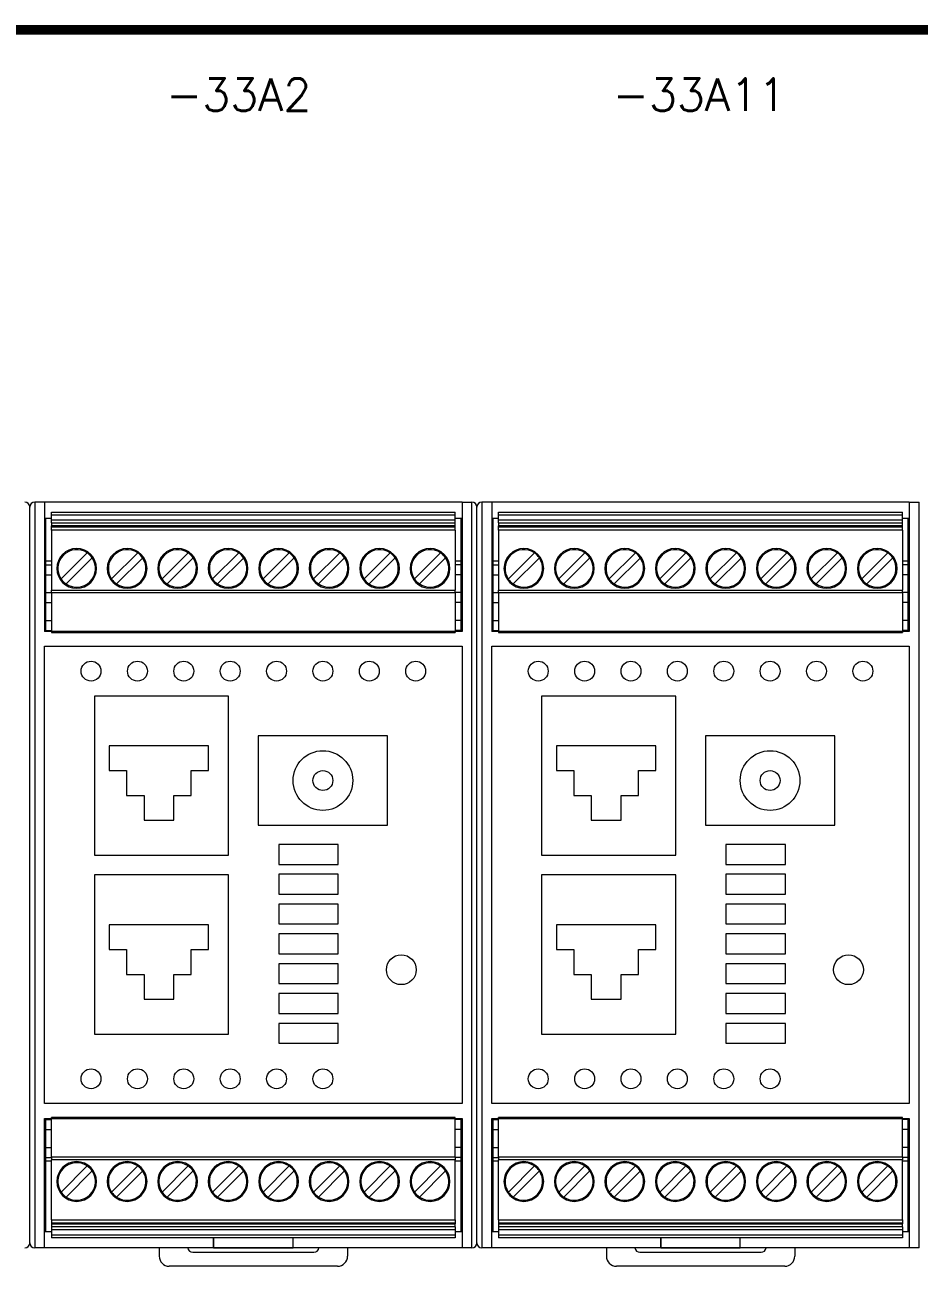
# Model space of a CAD drawing. Extents: x -2993 to 3661, y -4147 to -1441.
# Drawn here: x 710.3 to 800.3, y -2971 to -2846.2 of the extents above; entities that cross this region are included whole.
import ezdxf
from ezdxf.enums import TextEntityAlignment as Align

# ---------------------------------------------------------------- set-up
doc = ezdxf.new("R2010")
doc.units = 0
doc.header["$LTSCALE"] = 0.1
doc.header["$MEASUREMENT"] = 0
doc.layers.get('0').update_dxf_attribs({"linetype": 'CONTINUOUS'})
doc.layers.add('DIM', color=5, linetype='CONTINUOUS')
doc.styles.get("Standard").update_dxf_attribs({"font": 'simplex.shx'})

msp = doc.modelspace()

# ---------------------------------------------------------------- linework, layer by layer
at = {"color": 7, "linetype": 'Continuous', "lineweight": 13}
for p, q in [((710.83, -2899.83), (710.83, -2894.69)), ((710.83, -2968.69), (710.83, -2894.69)), ((710.83, -2968.69), (710.83, -2894.69)), ((712.33, -2894.19), (711.33, -2894.19)), ((711.33, -2894.19), (711.33, -2969.19)), ((712.33, -2894.19), (712.33, -2907.19)), ((754.33, -2894.19), (712.33, -2894.19)), ((713.01, -2895.19), (753.65, -2895.19)), ((713.01, -2895.49), (713.01, -2895.19)), ((753.65, -2895.49), (753.65, -2895.19)), ((754.33, -2894.19), (754.33, -2907.19)), ((754.33, -2894.19), (755.33, -2894.19)), ((755.33, -2969.19), (755.33, -2894.19)), ((755.83, -2899.83), (755.83, -2894.69)), ((755.83, -2968.69), (755.83, -2894.69)), ((755.83, -2968.69), (755.83, -2894.69)), ((755.83, -2968.69), (755.83, -2894.69)), ((757.33, -2894.19), (756.33, -2894.19)), ((756.33, -2894.19), (756.33, -2969.19)), ((757.33, -2894.19), (757.33, -2907.19)), ((799.33, -2894.19), (757.33, -2894.19)), ((758.01, -2895.19), (798.65, -2895.19)), ((758.01, -2895.49), (758.01, -2895.19)), ((798.65, -2895.49), (798.65, -2895.19)), ((799.33, -2894.19), (799.33, -2907.19)), ((799.33, -2894.19), (800.33, -2894.19)), ((800.33, -2969.19), (800.33, -2894.19)), ((712.33, -2895.79), (713.01, -2895.79)), ((712.43, -2895.79), (712.43, -2906.89)), ((753.65, -2895.49), (713.01, -2895.49)), ((713.01, -2895.98), (713.01, -2895.49)), ((713.01, -2895.98), (753.65, -2895.98)), ((713.01, -2896.28), (713.01, -2895.98)), ((713.01, -2896.28), (753.65, -2896.28)), ((713.01, -2896.28), (713.01, -2896.59)), ((753.65, -2895.98), (753.65, -2895.49)), ((753.65, -2895.79), (754.33, -2895.79)), ((753.65, -2896.28), (753.65, -2895.98)), ((753.65, -2896.59), (753.65, -2896.28)), ((754.23, -2906.89), (754.23, -2895.79)), ((757.33, -2895.79), (758.01, -2895.79)), ((757.43, -2895.79), (757.43, -2906.89)), ((798.65, -2895.49), (758.01, -2895.49)), ((758.01, -2895.98), (758.01, -2895.49)), ((758.01, -2895.98), (798.65, -2895.98)), ((758.01, -2896.28), (758.01, -2895.98)), ((758.01, -2896.28), (798.65, -2896.28)), ((758.01, -2896.28), (758.01, -2896.59)), ((798.65, -2895.98), (798.65, -2895.49)), ((798.65, -2895.79), (799.33, -2895.79)), ((798.65, -2896.28), (798.65, -2895.98)), ((798.65, -2896.59), (798.65, -2896.28)), ((799.23, -2906.89), (799.23, -2895.79)), ((753.65, -2896.59), (713.01, -2896.59)), ((713.01, -2896.71), (713.01, -2896.59)), ((753.65, -2896.71), (713.01, -2896.71)), ((713.01, -2897.01), (713.01, -2896.71)), ((753.65, -2897.01), (713.01, -2897.01)), ((713.01, -2897.01), (713.01, -2903.03)), ((753.65, -2896.71), (753.65, -2896.59)), ((753.65, -2897.01), (753.65, -2896.71)), ((753.65, -2897.01), (753.65, -2903.03)), ((798.65, -2896.59), (758.01, -2896.59)), ((758.01, -2896.71), (758.01, -2896.59)), ((798.65, -2896.71), (758.01, -2896.71)), ((758.01, -2897.01), (758.01, -2896.71)), ((798.65, -2897.01), (758.01, -2897.01)), ((758.01, -2897.01), (758.01, -2903.03)), ((798.65, -2896.71), (798.65, -2896.59)), ((798.65, -2897.01), (798.65, -2896.71)), ((798.65, -2897.01), (798.65, -2903.03)), ((712.43, -2900.09), (713.01, -2900.09)), ((713.99, -2901.92), (716.62, -2899.29)), ((717.12, -2899.79), (714.49, -2902.42)), ((719.07, -2901.92), (721.7, -2899.29)), ((722.2, -2899.79), (719.57, -2902.42)), ((724.15, -2901.92), (726.78, -2899.29)), ((727.28, -2899.79), (724.65, -2902.42)), ((729.23, -2901.92), (731.86, -2899.29)), ((732.36, -2899.79), (729.73, -2902.42)), ((734.31, -2901.92), (736.94, -2899.29)), ((737.44, -2899.79), (734.81, -2902.42)), ((739.39, -2901.92), (742.02, -2899.29)), ((742.52, -2899.79), (739.89, -2902.42)), ((744.47, -2901.92), (747.1, -2899.29)), ((747.6, -2899.79), (744.97, -2902.42)), ((749.55, -2901.92), (752.18, -2899.29)), ((752.68, -2899.79), (750.05, -2902.42)), ((753.65, -2900.09), (754.23, -2900.09)), ((757.43, -2900.09), (758.01, -2900.09)), ((758.99, -2901.92), (761.62, -2899.29)), ((762.12, -2899.79), (759.49, -2902.42)), ((764.07, -2901.92), (766.7, -2899.29)), ((767.2, -2899.79), (764.57, -2902.42)), ((769.15, -2901.92), (771.78, -2899.29)), ((772.28, -2899.79), (769.65, -2902.42)), ((774.23, -2901.92), (776.86, -2899.29)), ((777.36, -2899.79), (774.73, -2902.42)), ((779.31, -2901.92), (781.94, -2899.29)), ((782.44, -2899.79), (779.81, -2902.42)), ((784.39, -2901.92), (787.02, -2899.29)), ((787.52, -2899.79), (784.89, -2902.42)), ((789.47, -2901.92), (792.1, -2899.29)), ((792.6, -2899.79), (789.97, -2902.42)), ((794.55, -2901.92), (797.18, -2899.29)), ((797.68, -2899.79), (795.05, -2902.42)), ((798.65, -2900.09), (799.23, -2900.09)), ((712.43, -2900.49), (713.01, -2900.49)), ((712.43, -2901.49), (713.01, -2901.49)), ((754.23, -2900.49), (753.65, -2900.49)), ((754.23, -2901.49), (753.65, -2901.49)), ((757.43, -2900.49), (758.01, -2900.49)), ((757.43, -2901.49), (758.01, -2901.49)), ((799.23, -2900.49), (798.65, -2900.49)), ((799.23, -2901.49), (798.65, -2901.49)), ((712.43, -2903.29), (713.01, -2903.29)), ((713.01, -2903.03), (753.65, -2903.03)), ((713.01, -2903.33), (713.01, -2903.03)), ((753.65, -2903.33), (713.01, -2903.33)), ((713.01, -2903.33), (713.01, -2907.31)), ((753.65, -2903.33), (753.65, -2903.03)), ((754.23, -2903.29), (753.65, -2903.29)), ((753.65, -2903.33), (753.65, -2907.31)), ((757.43, -2903.29), (758.01, -2903.29)), ((758.01, -2903.03), (798.65, -2903.03)), ((758.01, -2903.33), (758.01, -2903.03)), ((798.65, -2903.33), (758.01, -2903.33)), ((758.01, -2903.33), (758.01, -2907.31)), ((798.65, -2903.33), (798.65, -2903.03)), ((799.23, -2903.29), (798.65, -2903.29)), ((798.65, -2903.33), (798.65, -2907.31)), ((710.83, -2921.19), (710.83, -2904.5)), ((712.43, -2904.29), (713.01, -2904.29)), ((754.23, -2904.29), (753.65, -2904.29)), ((757.43, -2904.29), (758.01, -2904.29)), ((799.23, -2904.29), (798.65, -2904.29)), ((712.43, -2906.09), (713.01, -2906.09)), ((754.23, -2906.09), (753.65, -2906.09)), ((757.43, -2906.09), (758.01, -2906.09)), ((799.23, -2906.09), (798.65, -2906.09)), ((712.33, -2906.89), (712.43, -2906.89)), ((754.33, -2907.19), (712.33, -2907.19)), ((712.43, -2906.89), (712.43, -2907.19)), ((712.43, -2907.09), (713.01, -2907.09)), ((713.01, -2907.31), (753.65, -2907.31)), ((754.23, -2907.09), (753.65, -2907.09)), ((754.23, -2906.89), (754.33, -2906.89)), ((754.23, -2907.19), (754.23, -2906.89)), ((757.33, -2906.89), (757.43, -2906.89)), ((799.33, -2907.19), (757.33, -2907.19)), ((757.43, -2906.89), (757.43, -2907.19)), ((757.43, -2907.09), (758.01, -2907.09)), ((758.01, -2907.31), (798.65, -2907.31)), ((799.23, -2907.09), (798.65, -2907.09)), ((799.23, -2906.89), (799.33, -2906.89)), ((799.23, -2907.19), (799.23, -2906.89)), ((712.33, -2908.69), (754.33, -2908.69)), ((712.33, -2954.69), (712.33, -2908.69)), ((754.33, -2908.69), (754.33, -2954.69)), ((757.33, -2908.69), (799.33, -2908.69)), ((757.33, -2954.69), (757.33, -2908.69)), ((799.33, -2908.69), (799.33, -2954.69)), ((717.33, -2913.69), (717.33, -2929.69)), ((717.33, -2913.69), (717.33, -2929.69)), ((730.83, -2913.69), (717.33, -2913.69)), ((730.83, -2913.69), (717.33, -2913.69)), ((730.83, -2929.69), (730.83, -2913.69)), ((730.83, -2929.69), (730.83, -2913.69)), ((762.33, -2913.69), (762.33, -2929.69)), ((762.33, -2913.69), (762.33, -2929.69)), ((775.83, -2913.69), (762.33, -2913.69)), ((775.83, -2913.69), (762.33, -2913.69)), ((775.83, -2929.69), (775.83, -2913.69)), ((775.83, -2929.69), (775.83, -2913.69)), ((746.83, -2917.69), (733.83, -2917.69)), ((733.83, -2917.69), (733.83, -2926.69)), ((746.83, -2926.69), (746.83, -2917.69)), ((791.83, -2917.69), (778.83, -2917.69)), ((778.83, -2917.69), (778.83, -2926.69)), ((791.83, -2926.69), (791.83, -2917.69)), ((718.83, -2918.69), (718.83, -2921.19)), ((728.83, -2918.69), (718.83, -2918.69)), ((728.83, -2921.19), (728.83, -2918.69)), ((763.83, -2918.69), (763.83, -2921.19)), ((773.83, -2918.69), (763.83, -2918.69)), ((773.83, -2921.19), (773.83, -2918.69)), ((718.83, -2921.19), (720.58, -2921.19)), ((720.58, -2921.19), (720.58, -2923.69)), ((727.08, -2923.69), (727.08, -2921.19)), ((727.08, -2921.19), (728.83, -2921.19)), ((763.83, -2921.19), (765.58, -2921.19)), ((765.58, -2921.19), (765.58, -2923.69)), ((772.08, -2923.69), (772.08, -2921.19)), ((772.08, -2921.19), (773.83, -2921.19)), ((720.58, -2923.69), (722.33, -2923.69)), ((722.33, -2923.69), (722.33, -2926.19)), ((725.33, -2926.19), (725.33, -2923.69)), ((725.33, -2923.69), (727.08, -2923.69)), ((765.58, -2923.69), (767.33, -2923.69)), ((767.33, -2923.69), (767.33, -2926.19)), ((770.33, -2926.19), (770.33, -2923.69)), ((770.33, -2923.69), (772.08, -2923.69)), ((722.33, -2926.19), (725.33, -2926.19)), ((767.33, -2926.19), (770.33, -2926.19)), ((733.83, -2926.69), (746.83, -2926.69)), ((778.83, -2926.69), (791.83, -2926.69)), ((741.88, -2928.62), (735.88, -2928.62)), ((735.88, -2928.62), (735.88, -2930.62)), ((741.88, -2930.62), (741.88, -2928.62)), ((786.88, -2928.62), (780.88, -2928.62)), ((780.88, -2928.62), (780.88, -2930.62)), ((786.88, -2930.62), (786.88, -2928.62)), ((717.33, -2929.69), (730.83, -2929.69)), ((717.33, -2929.69), (730.83, -2929.69)), ((762.33, -2929.69), (775.83, -2929.69)), ((762.33, -2929.69), (775.83, -2929.69)), ((735.88, -2930.62), (741.88, -2930.62)), ((780.88, -2930.62), (786.88, -2930.62)), ((730.83, -2931.69), (717.33, -2931.69)), ((730.83, -2931.69), (717.33, -2931.69)), ((717.33, -2931.69), (717.33, -2947.69)), ((717.33, -2931.69), (717.33, -2947.69)), ((730.83, -2947.69), (730.83, -2931.69)), ((730.83, -2947.69), (730.83, -2931.69)), ((741.88, -2931.62), (735.88, -2931.62)), ((735.88, -2931.62), (735.88, -2933.62)), ((741.88, -2933.62), (741.88, -2931.62)), ((775.83, -2931.69), (762.33, -2931.69)), ((775.83, -2931.69), (762.33, -2931.69)), ((762.33, -2931.69), (762.33, -2947.69)), ((762.33, -2931.69), (762.33, -2947.69)), ((775.83, -2947.69), (775.83, -2931.69)), ((775.83, -2947.69), (775.83, -2931.69)), ((786.88, -2931.62), (780.88, -2931.62)), ((780.88, -2931.62), (780.88, -2933.62)), ((786.88, -2933.62), (786.88, -2931.62)), ((735.88, -2933.62), (741.88, -2933.62)), ((780.88, -2933.62), (786.88, -2933.62)), ((741.88, -2934.62), (735.88, -2934.62)), ((735.88, -2934.62), (735.88, -2936.62)), ((741.88, -2936.62), (741.88, -2934.62)), ((786.88, -2934.62), (780.88, -2934.62)), ((780.88, -2934.62), (780.88, -2936.62)), ((786.88, -2936.62), (786.88, -2934.62)), ((728.83, -2936.69), (718.83, -2936.69)), ((718.83, -2936.69), (718.83, -2939.19)), ((728.83, -2939.19), (728.83, -2936.69)), ((735.88, -2936.62), (741.88, -2936.62)), ((741.88, -2937.62), (735.88, -2937.62)), ((735.88, -2937.62), (735.88, -2939.62)), ((741.88, -2939.62), (741.88, -2937.62)), ((773.83, -2936.69), (763.83, -2936.69)), ((763.83, -2936.69), (763.83, -2939.19)), ((773.83, -2939.19), (773.83, -2936.69)), ((780.88, -2936.62), (786.88, -2936.62)), ((786.88, -2937.62), (780.88, -2937.62)), ((780.88, -2937.62), (780.88, -2939.62)), ((786.88, -2939.62), (786.88, -2937.62)), ((718.83, -2939.19), (720.58, -2939.19)), ((720.58, -2939.19), (720.58, -2941.69)), ((727.08, -2941.69), (727.08, -2939.19)), ((727.08, -2939.19), (728.83, -2939.19)), ((735.88, -2939.62), (741.88, -2939.62)), ((763.83, -2939.19), (765.58, -2939.19)), ((765.58, -2939.19), (765.58, -2941.69)), ((772.08, -2941.69), (772.08, -2939.19)), ((772.08, -2939.19), (773.83, -2939.19)), ((780.88, -2939.62), (786.88, -2939.62)), ((741.88, -2940.62), (735.88, -2940.62)), ((735.88, -2940.62), (735.88, -2942.62)), ((741.88, -2942.62), (741.88, -2940.62)), ((786.88, -2940.62), (780.88, -2940.62)), ((780.88, -2940.62), (780.88, -2942.62)), ((786.88, -2942.62), (786.88, -2940.62)), ((710.83, -2968.69), (710.83, -2942.19)), ((720.58, -2941.69), (722.33, -2941.69)), ((722.33, -2941.69), (722.33, -2944.19)), ((725.33, -2944.19), (725.33, -2941.69)), ((725.33, -2941.69), (727.08, -2941.69)), ((735.88, -2942.62), (741.88, -2942.62)), ((755.83, -2968.69), (755.83, -2942.19)), ((755.83, -2968.69), (755.83, -2942.19)), ((765.58, -2941.69), (767.33, -2941.69)), ((767.33, -2941.69), (767.33, -2944.19)), ((770.33, -2944.19), (770.33, -2941.69)), ((770.33, -2941.69), (772.08, -2941.69)), ((780.88, -2942.62), (786.88, -2942.62)), ((741.88, -2943.62), (735.88, -2943.62)), ((735.88, -2943.62), (735.88, -2945.62)), ((741.88, -2945.62), (741.88, -2943.62)), ((786.88, -2943.62), (780.88, -2943.62)), ((780.88, -2943.62), (780.88, -2945.62)), ((786.88, -2945.62), (786.88, -2943.62)), ((722.33, -2944.19), (725.33, -2944.19)), ((767.33, -2944.19), (770.33, -2944.19)), ((735.88, -2945.62), (741.88, -2945.62)), ((780.88, -2945.62), (786.88, -2945.62)), ((717.33, -2947.69), (730.83, -2947.69)), ((717.33, -2947.69), (730.83, -2947.69)), ((741.88, -2946.62), (735.88, -2946.62)), ((735.88, -2946.62), (735.88, -2948.62)), ((741.88, -2948.62), (741.88, -2946.62)), ((762.33, -2947.69), (775.83, -2947.69)), ((762.33, -2947.69), (775.83, -2947.69)), ((786.88, -2946.62), (780.88, -2946.62)), ((780.88, -2946.62), (780.88, -2948.62)), ((786.88, -2948.62), (786.88, -2946.62)), ((735.88, -2948.62), (741.88, -2948.62)), ((780.88, -2948.62), (786.88, -2948.62)), ((754.33, -2954.69), (712.33, -2954.69)), ((799.33, -2954.69), (757.33, -2954.69)), ((712.33, -2956.19), (754.33, -2956.19)), ((712.33, -2969.19), (712.33, -2956.19)), ((712.43, -2956.19), (712.43, -2956.49)), ((712.43, -2956.29), (713.01, -2956.29)), ((753.65, -2956.07), (713.01, -2956.07)), ((713.01, -2960.05), (713.01, -2956.07)), ((753.65, -2960.05), (753.65, -2956.07)), ((754.23, -2956.29), (753.65, -2956.29)), ((754.23, -2956.49), (754.23, -2956.19)), ((754.33, -2956.19), (754.33, -2969.19)), ((757.33, -2956.19), (799.33, -2956.19)), ((757.33, -2969.19), (757.33, -2956.19)), ((757.43, -2956.19), (757.43, -2956.49)), ((757.43, -2956.29), (758.01, -2956.29)), ((798.65, -2956.07), (758.01, -2956.07)), ((758.01, -2960.05), (758.01, -2956.07)), ((798.65, -2960.05), (798.65, -2956.07)), ((799.23, -2956.29), (798.65, -2956.29)), ((799.23, -2956.49), (799.23, -2956.19)), ((799.33, -2956.19), (799.33, -2969.19)), ((712.43, -2956.49), (712.33, -2956.49)), ((712.43, -2956.49), (712.43, -2967.59)), ((712.43, -2957.29), (713.01, -2957.29)), ((754.23, -2957.29), (753.65, -2957.29)), ((754.33, -2956.49), (754.23, -2956.49)), ((754.23, -2967.59), (754.23, -2956.49)), ((757.43, -2956.49), (757.33, -2956.49)), ((757.43, -2956.49), (757.43, -2967.59)), ((757.43, -2957.29), (758.01, -2957.29)), ((799.23, -2957.29), (798.65, -2957.29)), ((799.33, -2956.49), (799.23, -2956.49)), ((799.23, -2967.59), (799.23, -2956.49)), ((712.43, -2959.09), (713.01, -2959.09)), ((712.43, -2960.09), (713.01, -2960.09)), ((713.01, -2960.05), (753.65, -2960.05)), ((713.01, -2960.05), (713.01, -2960.35)), ((754.23, -2959.09), (753.65, -2959.09)), ((753.65, -2960.05), (753.65, -2960.35)), ((754.23, -2960.09), (753.65, -2960.09)), ((757.43, -2959.09), (758.01, -2959.09)), ((757.43, -2960.09), (758.01, -2960.09)), ((758.01, -2960.05), (798.65, -2960.05)), ((758.01, -2960.05), (758.01, -2960.35)), ((799.23, -2959.09), (798.65, -2959.09)), ((798.65, -2960.05), (798.65, -2960.35)), ((799.23, -2960.09), (798.65, -2960.09)), ((713.01, -2960.49), (712.43, -2960.49)), ((753.65, -2960.35), (713.01, -2960.35)), ((713.01, -2966.37), (713.01, -2960.35)), ((713.99, -2963.58), (716.62, -2960.95)), ((719.07, -2963.58), (721.7, -2960.95)), ((724.15, -2963.58), (726.78, -2960.95)), ((729.23, -2963.58), (731.86, -2960.95)), ((734.31, -2963.58), (736.94, -2960.95)), ((739.39, -2963.58), (742.02, -2960.95)), ((744.47, -2963.58), (747.1, -2960.95)), ((749.55, -2963.58), (752.18, -2960.95)), ((753.65, -2966.37), (753.65, -2960.35)), ((754.23, -2960.49), (753.65, -2960.49)), ((758.01, -2960.49), (757.43, -2960.49)), ((798.65, -2960.35), (758.01, -2960.35)), ((758.01, -2966.37), (758.01, -2960.35)), ((758.99, -2963.58), (761.62, -2960.95)), ((764.07, -2963.58), (766.7, -2960.95)), ((769.15, -2963.58), (771.78, -2960.95)), ((774.23, -2963.58), (776.86, -2960.95)), ((779.31, -2963.58), (781.94, -2960.95)), ((784.39, -2963.58), (787.02, -2960.95)), ((789.47, -2963.58), (792.1, -2960.95)), ((794.55, -2963.58), (797.18, -2960.95)), ((798.65, -2966.37), (798.65, -2960.35)), ((799.23, -2960.49), (798.65, -2960.49)), ((717.12, -2961.45), (714.49, -2964.08)), ((722.2, -2961.45), (719.57, -2964.08)), ((727.28, -2961.45), (724.65, -2964.08)), ((732.36, -2961.45), (729.73, -2964.08)), ((737.44, -2961.45), (734.81, -2964.08)), ((742.52, -2961.45), (739.89, -2964.08)), ((747.6, -2961.45), (744.97, -2964.08)), ((752.68, -2961.45), (750.05, -2964.08)), ((762.12, -2961.45), (759.49, -2964.08)), ((767.2, -2961.45), (764.57, -2964.08)), ((772.28, -2961.45), (769.65, -2964.08)), ((777.36, -2961.45), (774.73, -2964.08)), ((782.44, -2961.45), (779.81, -2964.08)), ((787.52, -2961.45), (784.89, -2964.08)), ((792.6, -2961.45), (789.97, -2964.08)), ((797.68, -2961.45), (795.05, -2964.08)), ((713.01, -2966.37), (753.65, -2966.37)), ((713.01, -2966.37), (713.01, -2966.67)), ((753.65, -2966.37), (753.65, -2966.67)), ((758.01, -2966.37), (798.65, -2966.37)), ((758.01, -2966.37), (758.01, -2966.67)), ((798.65, -2966.37), (798.65, -2966.67)), ((713.01, -2967.59), (712.33, -2967.59)), ((713.01, -2966.67), (753.65, -2966.67)), ((713.01, -2966.67), (713.01, -2966.78)), ((713.01, -2966.78), (753.65, -2966.78)), ((713.01, -2966.78), (713.01, -2967.09)), ((753.65, -2967.09), (713.01, -2967.09)), ((713.01, -2967.09), (713.01, -2967.39)), ((753.65, -2967.39), (713.01, -2967.39)), ((713.01, -2967.39), (713.01, -2967.89)), ((753.65, -2966.67), (753.65, -2966.78)), ((753.65, -2967.09), (753.65, -2966.78)), ((753.65, -2967.09), (753.65, -2967.39)), ((753.65, -2967.39), (753.65, -2967.89)), ((754.33, -2967.59), (753.65, -2967.59)), ((758.01, -2967.59), (757.33, -2967.59)), ((758.01, -2966.67), (798.65, -2966.67)), ((758.01, -2966.67), (758.01, -2966.78)), ((758.01, -2966.78), (798.65, -2966.78)), ((758.01, -2966.78), (758.01, -2967.09)), ((798.65, -2967.09), (758.01, -2967.09)), ((758.01, -2967.09), (758.01, -2967.39)), ((798.65, -2967.39), (758.01, -2967.39)), ((758.01, -2967.39), (758.01, -2967.89)), ((798.65, -2966.67), (798.65, -2966.78)), ((798.65, -2967.09), (798.65, -2966.78)), ((798.65, -2967.09), (798.65, -2967.39)), ((798.65, -2967.39), (798.65, -2967.89)), ((799.33, -2967.59), (798.65, -2967.59)), ((713.01, -2967.89), (753.65, -2967.89)), ((713.01, -2967.89), (713.01, -2968.19)), ((753.65, -2968.19), (713.01, -2968.19)), ((729.33, -2969.19), (729.33, -2968.19)), ((729.33, -2968.19), (729.33, -2969.19)), ((737.33, -2969.19), (737.33, -2968.19)), ((737.33, -2969.19), (737.33, -2968.19)), ((753.65, -2967.89), (753.65, -2968.19)), ((758.01, -2967.89), (798.65, -2967.89)), ((758.01, -2967.89), (758.01, -2968.19)), ((798.65, -2968.19), (758.01, -2968.19)), ((774.33, -2969.19), (774.33, -2968.19)), ((774.33, -2968.19), (774.33, -2969.19)), ((782.33, -2969.19), (782.33, -2968.19)), ((782.33, -2969.19), (782.33, -2968.19)), ((798.65, -2967.89), (798.65, -2968.19)), ((712.33, -2969.19), (711.33, -2969.19)), ((729.33, -2969.19), (712.33, -2969.19)), ((723.86, -2969.19), (723.86, -2970.04)), ((727.23, -2969.64), (739.43, -2969.64)), ((737.33, -2969.19), (729.33, -2969.19)), ((729.33, -2969.19), (737.33, -2969.19)), ((754.33, -2969.19), (737.33, -2969.19)), ((742.81, -2969.19), (742.81, -2970.04)), ((755.33, -2969.19), (754.33, -2969.19)), ((757.33, -2969.19), (756.33, -2969.19)), ((774.33, -2969.19), (757.33, -2969.19)), ((768.86, -2969.19), (768.86, -2970.04)), ((772.23, -2969.64), (784.43, -2969.64)), ((782.33, -2969.19), (774.33, -2969.19)), ((774.33, -2969.19), (782.33, -2969.19)), ((799.33, -2969.19), (782.33, -2969.19)), ((787.81, -2969.19), (787.81, -2970.04)), ((800.33, -2969.19), (799.33, -2969.19)), ((741.81, -2971.04), (724.86, -2971.04)), ((786.81, -2971.04), (769.86, -2971.04))]:
    msp.add_line(p, q, dxfattribs=at)
for centre, radius in [((717, -2911.19), 1), ((721.67, -2911.19), 1), ((726.33, -2911.19), 1), ((731, -2911.19), 1), ((735.67, -2911.19), 1), ((740.33, -2911.19), 1), ((745, -2911.19), 1), ((749.67, -2911.19), 1), ((762, -2911.19), 1), ((766.67, -2911.19), 1), ((771.33, -2911.19), 1), ((776, -2911.19), 1), ((780.67, -2911.19), 1), ((785.33, -2911.19), 1), ((790, -2911.19), 1), ((794.67, -2911.19), 1), ((740.33, -2922.19), 3), ((785.33, -2922.19), 3), ((740.33, -2922.19), 1), ((785.33, -2922.19), 1), ((748.22, -2941.22), 1.5), ((793.22, -2941.22), 1.5), ((717, -2952.19), 1), ((721.67, -2952.19), 1), ((726.33, -2952.19), 1), ((731, -2952.19), 1), ((735.67, -2952.19), 1), ((740.33, -2952.19), 1), ((762, -2952.19), 1), ((766.67, -2952.19), 1), ((771.33, -2952.19), 1), ((776, -2952.19), 1), ((780.67, -2952.19), 1), ((785.33, -2952.19), 1)]:
    msp.add_circle(centre, radius, dxfattribs=at)
for centre, radius, start, end in [((710.33, -2894.69), 0.5, 0, 89.9998), ((711.33, -2894.69), 0.5, 90.0002, 179.9998), ((755.33, -2894.69), 0.5, 0, 89.9998), ((756.33, -2894.69), 0.5, 90.0002, 179.9998), ((715.55, -2900.86), 2, 90, 270), ((715.55, -2900.86), 1.89, 55.6634, 135), ((715.55, -2900.86), 2, 270, 90), ((720.63, -2900.86), 2, 90, 270), ((720.63, -2900.86), 1.89, 55.6634, 135), ((720.63, -2900.86), 2, 270, 90), ((725.71, -2900.86), 2, 90, 270), ((725.71, -2900.86), 1.89, 55.6634, 135), ((725.71, -2900.86), 2, 270, 90), ((730.79, -2900.86), 2, 90, 270), ((730.79, -2900.86), 1.89, 55.6634, 135), ((730.79, -2900.86), 2, 270, 90), ((735.87, -2900.86), 2, 90, 270), ((735.87, -2900.86), 1.89, 55.6634, 135), ((735.87, -2900.86), 2, 270, 90), ((740.95, -2900.86), 2, 90, 270), ((740.95, -2900.86), 1.89, 55.6634, 135), ((740.95, -2900.86), 2, 270, 90), ((746.03, -2900.86), 2, 90, 270), ((746.03, -2900.86), 1.89, 55.6634, 135), ((746.03, -2900.86), 2, 270, 90), ((751.11, -2900.86), 2, 90, 270), ((751.11, -2900.86), 1.89, 55.6634, 135), ((751.11, -2900.86), 2, 270, 90), ((760.55, -2900.86), 2, 90, 270), ((760.55, -2900.86), 1.89, 55.6634, 135), ((760.55, -2900.86), 2, 270, 90), ((765.63, -2900.86), 2, 90, 270), ((765.63, -2900.86), 1.89, 55.6634, 135), ((765.63, -2900.86), 2, 270, 90), ((770.71, -2900.86), 2, 90, 270), ((770.71, -2900.86), 1.89, 55.6634, 135), ((770.71, -2900.86), 2, 270, 90), ((775.79, -2900.86), 2, 90, 270), ((775.79, -2900.86), 1.89, 55.6634, 135), ((775.79, -2900.86), 2, 270, 90), ((780.87, -2900.86), 2, 90, 270), ((780.87, -2900.86), 1.89, 55.6634, 135), ((780.87, -2900.86), 2, 270, 90), ((785.95, -2900.86), 2, 90, 270), ((785.95, -2900.86), 1.89, 55.6634, 135), ((785.95, -2900.86), 2, 270, 90), ((791.03, -2900.86), 2, 90, 270), ((791.03, -2900.86), 1.89, 55.6634, 135), ((791.03, -2900.86), 2, 270, 90), ((796.11, -2900.86), 2, 90, 270), ((796.11, -2900.86), 1.89, 55.6634, 135), ((796.11, -2900.86), 2, 270, 90), ((715.55, -2900.86), 1.89, 135, 214.3366), ((715.55, -2900.86), 1.89, 34.3365, 55.6635), ((715.55, -2900.86), 1.89, 315, 34.3366), ((720.63, -2900.86), 1.89, 135, 214.3366), ((720.63, -2900.86), 1.89, 34.3365, 55.6635), ((720.63, -2900.86), 1.89, 315, 34.3366), ((725.71, -2900.86), 1.89, 135, 214.3366), ((725.71, -2900.86), 1.89, 34.3365, 55.6635), ((725.71, -2900.86), 1.89, 315, 34.3366), ((730.79, -2900.86), 1.89, 135, 214.3366), ((730.79, -2900.86), 1.89, 34.3365, 55.6635), ((730.79, -2900.86), 1.89, 315, 34.3366), ((735.87, -2900.86), 1.89, 135, 214.3366), ((735.87, -2900.86), 1.89, 34.3365, 55.6635), ((735.87, -2900.86), 1.89, 315, 34.3366), ((740.95, -2900.86), 1.89, 135, 214.3366), ((740.95, -2900.86), 1.89, 34.3365, 55.6635), ((740.95, -2900.86), 1.89, 315, 34.3366), ((746.03, -2900.86), 1.89, 135, 214.3366), ((746.03, -2900.86), 1.89, 34.3365, 55.6635), ((746.03, -2900.86), 1.89, 315, 34.3366), ((751.11, -2900.86), 1.89, 135, 214.3366), ((751.11, -2900.86), 1.89, 34.3365, 55.6635), ((751.11, -2900.86), 1.89, 315, 34.3366), ((760.55, -2900.86), 1.89, 135, 214.3366), ((760.55, -2900.86), 1.89, 34.3365, 55.6635), ((760.55, -2900.86), 1.89, 315, 34.3366), ((765.63, -2900.86), 1.89, 135, 214.3366), ((765.63, -2900.86), 1.89, 34.3365, 55.6635), ((765.63, -2900.86), 1.89, 315, 34.3366), ((770.71, -2900.86), 1.89, 135, 214.3366), ((770.71, -2900.86), 1.89, 34.3365, 55.6635), ((770.71, -2900.86), 1.89, 315, 34.3366), ((775.79, -2900.86), 1.89, 135, 214.3366), ((775.79, -2900.86), 1.89, 34.3365, 55.6635), ((775.79, -2900.86), 1.89, 315, 34.3366), ((780.87, -2900.86), 1.89, 135, 214.3366), ((780.87, -2900.86), 1.89, 34.3365, 55.6635), ((780.87, -2900.86), 1.89, 315, 34.3366), ((785.95, -2900.86), 1.89, 135, 214.3366), ((785.95, -2900.86), 1.89, 34.3365, 55.6635), ((785.95, -2900.86), 1.89, 315, 34.3366), ((791.03, -2900.86), 1.89, 135, 214.3366), ((791.03, -2900.86), 1.89, 34.3365, 55.6635), ((791.03, -2900.86), 1.89, 315, 34.3366), ((796.11, -2900.86), 1.89, 135, 214.3366), ((796.11, -2900.86), 1.89, 34.3365, 55.6635), ((796.11, -2900.86), 1.89, 315, 34.3366), ((715.55, -2900.86), 1.89, 214.3365, 235.6635), ((715.55, -2900.86), 1.89, 235.6634, 315), ((720.63, -2900.86), 1.89, 214.3365, 235.6635), ((720.63, -2900.86), 1.89, 235.6634, 315), ((725.71, -2900.86), 1.89, 214.3365, 235.6635), ((725.71, -2900.86), 1.89, 235.6634, 315), ((730.79, -2900.86), 1.89, 214.3365, 235.6635), ((730.79, -2900.86), 1.89, 235.6634, 315), ((735.87, -2900.86), 1.89, 214.3365, 235.6635), ((735.87, -2900.86), 1.89, 235.6634, 315), ((740.95, -2900.86), 1.89, 214.3365, 235.6635), ((740.95, -2900.86), 1.89, 235.6634, 315), ((746.03, -2900.86), 1.89, 214.3365, 235.6635), ((746.03, -2900.86), 1.89, 235.6634, 315), ((751.11, -2900.86), 1.89, 214.3365, 235.6635), ((751.11, -2900.86), 1.89, 235.6634, 315), ((760.55, -2900.86), 1.89, 214.3365, 235.6635), ((760.55, -2900.86), 1.89, 235.6634, 315), ((765.63, -2900.86), 1.89, 214.3365, 235.6635), ((765.63, -2900.86), 1.89, 235.6634, 315), ((770.71, -2900.86), 1.89, 214.3365, 235.6635), ((770.71, -2900.86), 1.89, 235.6634, 315), ((775.79, -2900.86), 1.89, 214.3365, 235.6635), ((775.79, -2900.86), 1.89, 235.6634, 315), ((780.87, -2900.86), 1.89, 214.3365, 235.6635), ((780.87, -2900.86), 1.89, 235.6634, 315), ((785.95, -2900.86), 1.89, 214.3365, 235.6635), ((785.95, -2900.86), 1.89, 235.6634, 315), ((791.03, -2900.86), 1.89, 214.3365, 235.6635), ((791.03, -2900.86), 1.89, 235.6634, 315), ((796.11, -2900.86), 1.89, 214.3365, 235.6635), ((796.11, -2900.86), 1.89, 235.6634, 315), ((715.55, -2962.52), 2, 90, 270), ((715.55, -2962.52), 1.89, 135, 214.3366), ((715.55, -2962.52), 1.89, 55.6634, 135), ((715.55, -2962.52), 2, 270, 90), ((715.55, -2962.52), 1.89, 34.3365, 55.6635), ((720.63, -2962.52), 2, 90, 270), ((720.63, -2962.52), 1.89, 135, 214.3366), ((720.63, -2962.52), 1.89, 55.6634, 135), ((720.63, -2962.52), 2, 270, 90), ((720.63, -2962.52), 1.89, 34.3365, 55.6635), ((725.71, -2962.52), 2, 90, 270), ((725.71, -2962.52), 1.89, 135, 214.3366), ((725.71, -2962.52), 1.89, 55.6634, 135), ((725.71, -2962.52), 2, 270, 90), ((725.71, -2962.52), 1.89, 34.3365, 55.6635), ((730.79, -2962.52), 2, 90, 270), ((730.79, -2962.52), 1.89, 135, 214.3366), ((730.79, -2962.52), 1.89, 55.6634, 135), ((730.79, -2962.52), 2, 270, 90), ((730.79, -2962.52), 1.89, 34.3365, 55.6635), ((735.87, -2962.52), 2, 90, 270), ((735.87, -2962.52), 1.89, 135, 214.3366), ((735.87, -2962.52), 1.89, 55.6634, 135), ((735.87, -2962.52), 2, 270, 90), ((735.87, -2962.52), 1.89, 34.3365, 55.6635), ((740.95, -2962.52), 2, 90, 270), ((740.95, -2962.52), 1.89, 135, 214.3366), ((740.95, -2962.52), 1.89, 55.6634, 135), ((740.95, -2962.52), 2, 270, 90), ((740.95, -2962.52), 1.89, 34.3365, 55.6635), ((746.03, -2962.52), 2, 90, 270), ((746.03, -2962.52), 1.89, 135, 214.3366), ((746.03, -2962.52), 1.89, 55.6634, 135), ((746.03, -2962.52), 2, 270, 90), ((746.03, -2962.52), 1.89, 34.3365, 55.6635), ((751.11, -2962.52), 2, 90, 270), ((751.11, -2962.52), 1.89, 135, 214.3366), ((751.11, -2962.52), 1.89, 55.6634, 135), ((751.11, -2962.52), 2, 270, 90), ((751.11, -2962.52), 1.89, 34.3365, 55.6635), ((760.55, -2962.52), 2, 90, 270), ((760.55, -2962.52), 1.89, 135, 214.3366), ((760.55, -2962.52), 1.89, 55.6634, 135), ((760.55, -2962.52), 2, 270, 90), ((760.55, -2962.52), 1.89, 34.3365, 55.6635), ((765.63, -2962.52), 2, 90, 270), ((765.63, -2962.52), 1.89, 135, 214.3366), ((765.63, -2962.52), 1.89, 55.6634, 135), ((765.63, -2962.52), 2, 270, 90), ((765.63, -2962.52), 1.89, 34.3365, 55.6635), ((770.71, -2962.52), 2, 90, 270), ((770.71, -2962.52), 1.89, 135, 214.3366), ((770.71, -2962.52), 1.89, 55.6634, 135), ((770.71, -2962.52), 2, 270, 90), ((770.71, -2962.52), 1.89, 34.3365, 55.6635), ((775.79, -2962.52), 2, 90, 270), ((775.79, -2962.52), 1.89, 135, 214.3366), ((775.79, -2962.52), 1.89, 55.6634, 135), ((775.79, -2962.52), 2, 270, 90), ((775.79, -2962.52), 1.89, 34.3365, 55.6635), ((780.87, -2962.52), 2, 90, 270), ((780.87, -2962.52), 1.89, 135, 214.3366), ((780.87, -2962.52), 1.89, 55.6634, 135), ((780.87, -2962.52), 2, 270, 90), ((780.87, -2962.52), 1.89, 34.3365, 55.6635), ((785.95, -2962.52), 2, 90, 270), ((785.95, -2962.52), 1.89, 135, 214.3366), ((785.95, -2962.52), 1.89, 55.6634, 135), ((785.95, -2962.52), 2, 270, 90), ((785.95, -2962.52), 1.89, 34.3365, 55.6635), ((791.03, -2962.52), 2, 90, 270), ((791.03, -2962.52), 1.89, 135, 214.3366), ((791.03, -2962.52), 1.89, 55.6634, 135), ((791.03, -2962.52), 2, 270, 90), ((791.03, -2962.52), 1.89, 34.3365, 55.6635), ((796.11, -2962.52), 2, 90, 270), ((796.11, -2962.52), 1.89, 135, 214.3366), ((796.11, -2962.52), 1.89, 55.6634, 135), ((796.11, -2962.52), 2, 270, 90), ((796.11, -2962.52), 1.89, 34.3365, 55.6635), ((715.55, -2962.52), 1.89, 315, 34.3366), ((720.63, -2962.52), 1.89, 315, 34.3366), ((725.71, -2962.52), 1.89, 315, 34.3366), ((730.79, -2962.52), 1.89, 315, 34.3366), ((735.87, -2962.52), 1.89, 315, 34.3366), ((740.95, -2962.52), 1.89, 315, 34.3366), ((746.03, -2962.52), 1.89, 315, 34.3366), ((751.11, -2962.52), 1.89, 315, 34.3366), ((760.55, -2962.52), 1.89, 315, 34.3366), ((765.63, -2962.52), 1.89, 315, 34.3366), ((770.71, -2962.52), 1.89, 315, 34.3366), ((775.79, -2962.52), 1.89, 315, 34.3366), ((780.87, -2962.52), 1.89, 315, 34.3366), ((785.95, -2962.52), 1.89, 315, 34.3366), ((791.03, -2962.52), 1.89, 315, 34.3366), ((796.11, -2962.52), 1.89, 315, 34.3366), ((715.55, -2962.52), 1.89, 214.3365, 235.6635), ((715.55, -2962.52), 1.89, 235.6634, 315), ((720.63, -2962.52), 1.89, 214.3365, 235.6635), ((720.63, -2962.52), 1.89, 235.6634, 315), ((725.71, -2962.52), 1.89, 214.3365, 235.6635), ((725.71, -2962.52), 1.89, 235.6634, 315), ((730.79, -2962.52), 1.89, 214.3365, 235.6635), ((730.79, -2962.52), 1.89, 235.6634, 315), ((735.87, -2962.52), 1.89, 214.3365, 235.6635), ((735.87, -2962.52), 1.89, 235.6634, 315), ((740.95, -2962.52), 1.89, 214.3365, 235.6635), ((740.95, -2962.52), 1.89, 235.6634, 315), ((746.03, -2962.52), 1.89, 214.3365, 235.6635), ((746.03, -2962.52), 1.89, 235.6634, 315), ((751.11, -2962.52), 1.89, 214.3365, 235.6635), ((751.11, -2962.52), 1.89, 235.6634, 315), ((760.55, -2962.52), 1.89, 214.3365, 235.6635), ((760.55, -2962.52), 1.89, 235.6634, 315), ((765.63, -2962.52), 1.89, 214.3365, 235.6635), ((765.63, -2962.52), 1.89, 235.6634, 315), ((770.71, -2962.52), 1.89, 214.3365, 235.6635), ((770.71, -2962.52), 1.89, 235.6634, 315), ((775.79, -2962.52), 1.89, 214.3365, 235.6635), ((775.79, -2962.52), 1.89, 235.6634, 315), ((780.87, -2962.52), 1.89, 214.3365, 235.6635), ((780.87, -2962.52), 1.89, 235.6634, 315), ((785.95, -2962.52), 1.89, 214.3365, 235.6635), ((785.95, -2962.52), 1.89, 235.6634, 315), ((791.03, -2962.52), 1.89, 214.3365, 235.6635), ((791.03, -2962.52), 1.89, 235.6634, 315), ((796.11, -2962.52), 1.89, 214.3365, 235.6635), ((796.11, -2962.52), 1.89, 235.6634, 315), ((710.33, -2968.69), 0.5, 270.0002, 0), ((711.33, -2968.69), 0.5, 180.0002, 270), ((755.33, -2968.69), 0.5, 270.0002, 0), ((756.33, -2968.69), 0.5, 180.0002, 270), ((724.86, -2970.04), 1, 180.0004, 270), ((727.23, -2969.14), 0.5, 185.7392, 269.9999), ((739.43, -2969.14), 0.5, 270.0001, 354.2608), ((741.81, -2970.04), 1, 270.0001, 359.9999), ((769.86, -2970.04), 1, 180.0004, 270), ((772.23, -2969.14), 0.5, 185.7392, 269.9999), ((784.43, -2969.14), 0.5, 270.0001, 354.2608), ((786.81, -2970.04), 1, 270.0001, 359.9999)]:
    msp.add_arc(centre, radius, start, end, dxfattribs=at)
at = {"layer": 'DIM', "lineweight": 13}
msp.add_line((1035.06, -2846.69), (265.06, -2846.69), dxfattribs=at)
at = {"layer": 'DIM', "lineweight": 13, "const_width": 1}
msp.add_lwpolyline([(265.06, -2846.69), (1035.06, -2846.69)], dxfattribs=at)

# ---------------------------------------------------------------- texts
at = {"lineweight": 13}
for s, p in [('-33A2', (731.85, -2854.85)), ('-33A11', (778.21, -2854.85))]:
    msp.add_text(s, height=3.281, dxfattribs=at).set_placement(p, align=Align.CENTER)

doc.saveas('drawing.dxf')
